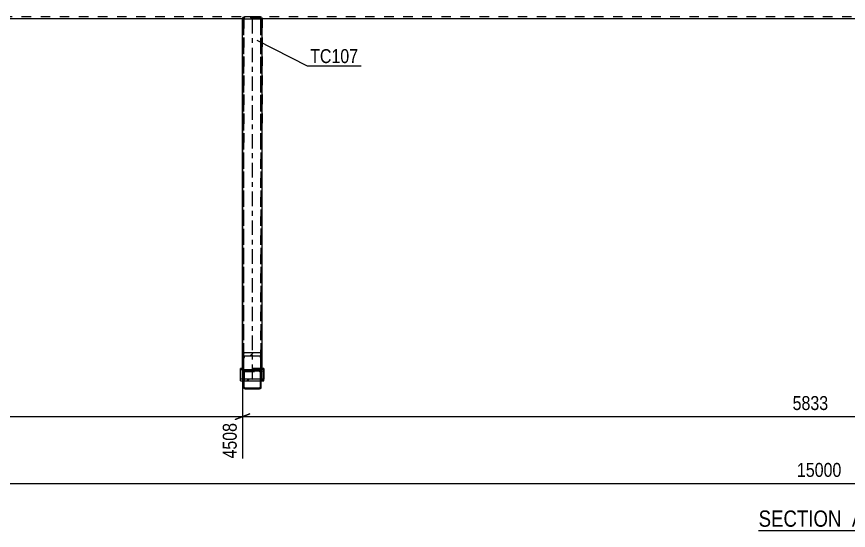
# Model space of a CAD drawing. Header units: millimetres. Extents: x -66 to 775, y -345 to 249.
# Drawn here: x 51.8 to 222.6, y 76.7 to 182.3 of the extents above; entities that cross this region are included whole.
import ezdxf

# ---------------------------------------------------------------- set-up
doc = ezdxf.new("R2010")
doc.units = ezdxf.units.MM
doc.linetypes.add('DXK_LINE_DOT2', pattern=[3.9198, 1.9599, -1.9599])
doc.linetypes.add('DXK_LINE_DOT3', pattern=[5.9187, 2.979, -0.9799, 0.9799, -0.9799])
doc.styles.add('Arial Narrow', font='ARIALN.TTF', dxfattribs={"height": 0.2})

# ---------------------------------------------------------------- blocks, each defined once
blk = doc.blocks.new('Unknown-761549502-20 - 5822')
at = {"color": 6, "linetype": 'Continuous'}
blk.add_line((204.2, 76.7), (231.84, 76.7), dxfattribs=at)
at = {"color": 0, "linetype": 'Continuous'}
for points in [[(222.31, 77.45), (222.31, 80.95), (204.2, 80.95), (204.2, 77.45)], [(225.91, 77.45), (225.91, 80.95), (223.36, 80.95), (223.36, 77.45)], [(228.24, 77.45), (228.24, 80.95), (226.96, 80.95), (226.96, 77.45)], [(231.84, 77.45), (231.84, 80.95), (229.29, 80.95), (229.29, 77.45)]]:
    blk.add_wipeout(points, dxfattribs=at)
at = {"color": 7, "linetype": 'Continuous', "style": 'Arial Narrow'}
for s, p in [('SECTION ', (204.2, 77.45)), ('A', (223.36, 77.45)), ('A', (229.29, 77.45)), ('-', (226.96, 77.45))]:
    blk.add_text(s, height=3.34, dxfattribs=at).set_placement(p)
blk = doc.blocks.new('Part-761549502-5834 - 5822')
at = {"linetype": 'Continuous'}
h = blk.add_hatch(dxfattribs=at)
h.set_pattern_fill('', scale=0.7, style=0, pattern_type=0)
h.set_pattern_definition([(45, (102.5702, 107.7905), (-1.5715, 1.5715), [])])
h.paths.add_polyline_path([(102.57, 107.41), (102.57, 107.79), (97.77, 107.79), (97.77, 107.41)])
at = {"color": 2, "linetype": 'Continuous'}
for p, q in [((97.77, 107.79), (97.77, 109.98)), ((98.17, 109.98), (97.77, 109.98)), ((102.57, 109.98), (102.17, 109.98)), ((102.57, 107.79), (102.57, 109.98)), ((97.77, 107.41), (97.77, 107.79)), ((102.57, 107.79), (97.77, 107.79)), ((102.57, 107.41), (102.57, 107.79)), ((97.77, 107.41), (102.57, 107.41))]:
    blk.add_line(p, q, dxfattribs=at)
at = {"color": 7, "linetype": 'DXK_LINE_DOT2'}
for p, q in [((97.77, 109.71), (97.77, 109.98)), ((97.77, 107.41), (97.77, 109.71)), ((102.57, 109.71), (97.77, 109.71)), ((102.17, 109.98), (98.17, 109.98)), ((102.57, 109.98), (102.57, 109.71)), ((102.57, 109.71), (102.57, 107.41))]:
    blk.add_line(p, q, dxfattribs=at)
blk = doc.blocks.new('Part-761549502-5913 - 5822')
at = {"color": 7, "linetype": 'DXK_LINE_DOT2'}
for p, q in [((98.21, 182.07), (98.17, 181.96)), ((98.17, 181.96), (98.17, 160.2)), ((98.17, 181.84), (98.17, 181.9)), ((102.17, 181.84), (98.17, 181.84)), ((98.21, 182.07), (98.22, 182.08)), ((98.22, 182.08), (98.31, 182.19)), ((98.31, 182.19), (98.47, 182.28)), ((98.43, 182.01), (98.41, 181.96)), ((98.41, 181.96), (98.41, 160.2)), ((98.41, 181.84), (98.41, 181.9)), ((98.41, 181.84), (98.41, 181.84)), ((98.41, 181.84), (98.41, 156.42)), ((98.48, 182.06), (98.43, 182.01)), ((98.47, 182.28), (98.65, 182.31)), ((98.53, 182.08), (98.48, 182.06)), ((98.56, 182.09), (98.53, 182.08)), ((98.65, 182.11), (98.56, 182.09)), ((98.65, 182.31), (101.69, 182.31)), ((101.69, 182.11), (98.65, 182.11)), ((101.69, 182.31), (101.87, 182.28)), ((101.78, 182.09), (101.69, 182.11)), ((101.81, 182.08), (101.78, 182.09)), ((101.86, 182.06), (101.81, 182.08)), ((101.91, 182.01), (101.86, 182.06)), ((102.03, 182.19), (101.87, 182.28)), ((101.93, 181.96), (101.91, 182.01)), ((101.93, 160.2), (101.93, 181.96)), ((101.93, 181.84), (101.93, 181.9)), ((101.93, 156.42), (101.93, 181.84)), ((101.93, 181.84), (101.93, 181.84)), ((102.03, 182.19), (102.12, 182.08)), ((102.12, 182.08), (102.13, 182.07)), ((102.13, 182.07), (102.17, 181.96)), ((102.17, 181.96), (102.17, 160.2)), ((102.17, 181.84), (102.17, 181.9)), ((102.17, 156.42), (102.17, 181.84))]:
    blk.add_line(p, q, dxfattribs=at)
at = {"color": 2, "linetype": 'Continuous'}
blk.add_line((98.17, 156.42), (98.17, 181.84), dxfattribs=at)
blk = doc.blocks.new('Part-761549502-5845 - 5822')
at = {"linetype": 'Continuous'}
h = blk.add_hatch(dxfattribs=at)
h.set_pattern_fill('', scale=0.7, style=0, pattern_type=0)
h.set_pattern_definition([(45, (101.8026, 105.853), (-1.5715, 1.5715), [])])
h.paths.add_polyline_path([(101.68, 105.83), (101.8, 105.85), (101.91, 105.92), (101.98, 106.03), (102, 106.15), (102, 107.41), (101.84, 107.41), (101.84, 106.15), (101.83, 106.09), (101.79, 106.04), (101.74, 106), (101.68, 105.99), (98.66, 105.99), (98.6, 106), (98.55, 106.04), (98.51, 106.09), (98.5, 106.15), (98.5, 107.41), (98.34, 107.41), (98.34, 106.15), (98.36, 106.03), (98.43, 105.92), (98.54, 105.85), (98.66, 105.83)])
at = {"color": 7, "linetype": 'DXK_LINE_DOT2'}
for p, q in [((98.43, 109.39), (98.36, 109.29)), ((98.54, 109.46), (98.43, 109.39)), ((98.66, 109.49), (98.54, 109.46)), ((98.66, 109.49), (98.66, 109.49)), ((98.66, 109.49), (101.68, 109.49)), ((101.68, 109.49), (101.68, 109.49)), ((101.8, 109.46), (101.68, 109.49)), ((101.91, 109.39), (101.8, 109.46)), ((101.98, 109.29), (101.91, 109.39)), ((98.36, 109.29), (98.34, 109.17)), ((98.34, 109.17), (98.34, 109.17)), ((98.34, 107.41), (98.34, 109.17)), ((98.5, 109.17), (98.51, 109.23)), ((98.5, 109.17), (98.5, 109.17)), ((98.5, 109.17), (98.5, 107.41)), ((98.51, 109.23), (98.55, 109.28)), ((98.55, 109.28), (98.6, 109.32)), ((98.6, 109.32), (98.66, 109.33)), ((98.66, 109.33), (98.66, 109.33)), ((98.66, 109.33), (101.68, 109.33)), ((101.68, 109.33), (101.68, 109.33)), ((101.68, 109.33), (101.74, 109.32)), ((101.74, 109.32), (101.79, 109.28)), ((101.79, 109.28), (101.83, 109.23)), ((101.83, 109.23), (101.84, 109.17)), ((101.84, 109.17), (101.84, 109.17)), ((101.84, 107.41), (101.84, 109.17)), ((102, 109.17), (101.98, 109.29)), ((102, 109.17), (102, 109.17)), ((102, 109.17), (102, 107.41)), ((98.5, 106.15), (98.5, 106.15)), ((98.66, 105.99), (98.66, 105.99)), ((101.68, 105.99), (101.68, 105.99)), ((102, 106.15), (102, 106.15)), ((98.66, 105.83), (98.66, 105.83)), ((101.68, 105.83), (101.68, 105.83))]:
    blk.add_line(p, q, dxfattribs=at)
at = {"color": 7, "linetype": 'DXK_LINE_DOT3'}
blk.add_line((100.17, 107.66), (100.17, 107.66), dxfattribs=at)
at = {"color": 2, "linetype": 'Continuous'}
for p, q in [((98.34, 106.15), (98.34, 107.41)), ((98.34, 107.41), (98.5, 107.41)), ((98.34, 106.15), (98.34, 106.15)), ((98.34, 106.15), (98.36, 106.03)), ((98.5, 106.15), (98.5, 107.41)), ((98.51, 106.09), (98.5, 106.15)), ((98.55, 106.04), (98.51, 106.09)), ((98.6, 106), (98.55, 106.04)), ((98.66, 105.99), (98.6, 106)), ((98.66, 105.99), (101.68, 105.99)), ((101.74, 106), (101.68, 105.99)), ((101.79, 106.04), (101.74, 106)), ((101.83, 106.09), (101.79, 106.04)), ((101.84, 106.15), (101.83, 106.09)), ((101.84, 106.15), (101.84, 107.41)), ((101.84, 107.41), (102, 107.41)), ((101.84, 106.15), (101.84, 106.15)), ((101.98, 106.03), (102, 106.15)), ((102, 106.15), (102, 107.41)), ((98.54, 105.85), (98.66, 105.83)), ((98.66, 105.83), (101.68, 105.83)), ((101.68, 105.83), (101.8, 105.85))]:
    blk.add_line(p, q, dxfattribs=at)
for centre, start, end in [((98.66, 106.15), 202.5, 247.5), ((101.68, 106.15), 292.5, 337.5)]:
    blk.add_arc(centre, 0.32, start, end, dxfattribs=at)
blk = doc.blocks.new('Part-761549502-5962 - 5822')
at = {"linetype": 'Continuous'}
h = blk.add_hatch(dxfattribs=at)
h.set_pattern_fill('', scale=0.7, style=0, pattern_type=0)
h.set_pattern_definition([(45, (102.1702, 111.8534), (-1.57154, 1.57154), [])])
h.paths.add_polyline_path([(102.17, 107.79), (102.17, 111.85), (102.13, 112.39), (102.03, 112.85), (101.87, 113.15), (101.69, 113.26), (98.65, 113.26), (98.47, 113.15), (98.31, 112.85), (98.21, 112.39), (98.17, 111.85), (98.17, 107.79), (98.41, 107.79), (98.41, 111.85), (98.43, 112.12), (98.48, 112.35), (98.56, 112.5), (98.65, 112.56), (101.69, 112.56), (101.78, 112.5), (101.86, 112.35), (101.91, 112.12), (101.93, 111.85), (101.93, 107.79)])
at = {"color": 2, "linetype": 'Continuous'}
for p, q in [((98.17, 111.85), (98.17, 181.84)), ((98.17, 181.84), (98.17, 181.84)), ((98.17, 181.84), (98.21, 181.84)), ((98.21, 181.84), (101.69, 181.84)), ((102.17, 181.84), (101.69, 181.84)), ((102.17, 111.85), (102.17, 181.84)), ((102.17, 181.84), (102.17, 181.84)), ((98.65, 113.26), (98.47, 113.15)), ((98.65, 113.26), (101.69, 113.26)), ((101.87, 113.15), (101.69, 113.26)), ((98.21, 112.39), (98.17, 111.85)), ((98.17, 107.79), (98.17, 111.85)), ((98.41, 111.85), (98.43, 112.12)), ((98.41, 107.79), (98.41, 111.85)), ((98.56, 112.5), (98.65, 112.56)), ((98.65, 112.56), (101.69, 112.56)), ((101.69, 112.56), (101.78, 112.5)), ((101.91, 112.12), (101.93, 111.85)), ((101.93, 107.79), (101.93, 111.85)), ((102.17, 111.85), (102.13, 112.39)), ((102.17, 107.79), (102.17, 111.85)), ((98.43, 109.38), (98.41, 109.3)), ((98.48, 109.46), (98.43, 109.38)), ((98.56, 109.5), (98.48, 109.46)), ((98.65, 109.52), (98.56, 109.5)), ((98.65, 109.52), (101.69, 109.52)), ((101.78, 109.5), (101.69, 109.52)), ((101.86, 109.46), (101.78, 109.5)), ((101.91, 109.38), (101.86, 109.46)), ((101.93, 109.3), (101.91, 109.38)), ((98.17, 107.79), (98.41, 107.79)), ((101.93, 107.79), (102.17, 107.79))]:
    blk.add_line(p, q, dxfattribs=at)
at = {"color": 7, "linetype": 'DXK_LINE_DOT2'}
for p, q in [((98.17, 181.84), (98.17, 109.3)), ((98.17, 181.84), (98.17, 181.84)), ((98.41, 181.84), (98.41, 181.84)), ((98.41, 109.3), (98.41, 181.84)), ((98.41, 111.85), (98.41, 181.84)), ((98.65, 181.84), (98.65, 181.84)), ((98.65, 181.84), (98.65, 181.84)), ((101.91, 181.84), (101.78, 181.84)), ((101.93, 181.84), (101.91, 181.84)), ((101.93, 181.84), (101.93, 181.84)), ((101.93, 181.84), (101.93, 109.3)), ((101.93, 111.85), (101.93, 181.84)), ((102.17, 109.3), (102.17, 181.84)), ((98.17, 109.3), (98.21, 109.47)), ((98.21, 109.47), (98.31, 109.61)), ((98.31, 109.61), (98.47, 109.71)), ((98.47, 109.71), (98.65, 109.74)), ((98.65, 109.74), (101.69, 109.74)), ((101.69, 109.74), (101.87, 109.71)), ((101.87, 109.71), (102.03, 109.61)), ((102.03, 109.61), (102.13, 109.47)), ((102.13, 109.47), (102.17, 109.3)), ((98.17, 109.3), (98.17, 107.79)), ((98.41, 107.79), (98.41, 109.3)), ((101.93, 109.3), (101.93, 107.79)), ((102.17, 107.79), (102.17, 109.3))]:
    blk.add_line(p, q, dxfattribs=at)
at = {"color": 7, "linetype": 'DXK_LINE_DOT3'}
blk.add_line((100.17, 181.84), (100.17, 107.91), dxfattribs=at)
at = {"color": 2, "linetype": 'Continuous'}
for centre, radius, start, end in [((99.83, 112.26), 1.63, 146.8838, 175.3521), ((100.51, 112.26), 1.63, 4.6481, 33.1149), ((99.24, 112.06), 0.816, 146.8838, 175.3521), ((101.1, 112.06), 0.816, 4.6481, 33.1149)]:
    blk.add_arc(centre, radius, start, end, dxfattribs=at)
blk = doc.blocks.new('Part-761549502-5968 - 5822')
at = {"color": 7, "linetype": 'DXK_LINE_DOT2'}
for p, q in [((458.48, 182.24), (-25.2, 182.24)), ((458.48, 181.84), (98.17, 181.84)), ((102.17, 181.84), (98.17, 181.84))]:
    blk.add_line(p, q, dxfattribs=at)
at = {"color": 2, "linetype": 'Continuous'}
for p, q in [((98.17, 181.84), (-25.2, 181.84)), ((331.5, 181.84), (102.17, 181.84))]:
    blk.add_line(p, q, dxfattribs=at)
blk = doc.blocks.new('StraightDimension-761549502-6067 - 5822')
at = {"color": 7, "linetype": 'Continuous'}
for p, q in [((98.17, 174.32), (98.17, 91.47)), ((99.67, 100.69), (96.67, 99.49)), ((98.17, 100.09), (331.5, 100.09))]:
    blk.add_line(p, q, dxfattribs=at)
at = {"color": 0}
blk.add_wipeout([(219.09, 100.84), (219.09, 105.04), (210.58, 105.04), (210.58, 100.84)], dxfattribs=at)
at = {"color": 3, "style": 'Arial Narrow'}
blk.add_text('5833', height=2.863, dxfattribs=at).set_placement((211.18, 101.44))
blk = doc.blocks.new('StraightDimension-761549502-6077 - 5822')
at = {"color": 7, "linetype": 'Continuous'}
for p, q in [((-36.1, 180.84), (-36.1, 96.96)), ((98.17, 174.32), (98.17, 91.47)), ((-34.6, 100.69), (-37.6, 99.49)), ((-36.1, 100.09), (98.17, 100.09)), ((96.67, 99.49), (99.67, 100.69))]:
    blk.add_line(p, q, dxfattribs=at)
at = {"color": 0}
blk.add_wipeout([(35.29, 100.84), (35.29, 105.04), (26.78, 105.04), (26.78, 100.84)], dxfattribs=at)
at = {"color": 0, "linetype": 'Continuous'}
for points in [[(-36.7, 99.39), (-40.9, 99.39), (-40.9, 96.36), (-36.7, 96.36)], [(97.57, 99.39), (93.37, 99.39), (93.37, 90.87), (97.57, 90.87)]]:
    blk.add_wipeout(points, dxfattribs=at)
at = {"color": 3, "style": 'Arial Narrow'}
blk.add_text('4508', height=2.863, dxfattribs=at).set_placement((27.38, 101.44))
at = {"color": 3, "linetype": 'Continuous', "style": 'Arial Narrow'}
for s, height, p in [('0', 2.86, (-37.3, 96.96)), ('4508', 2.863, (96.97, 91.47))]:
    blk.add_text(s, height=height, rotation=90.0002, dxfattribs=at).set_placement(p)
blk = doc.blocks.new('StraightDimension-761549502-19024 - 5822')
at = {"color": 7, "linetype": 'Continuous'}
blk.add_line((-37.1, 86.35), (470.38, 86.35), dxfattribs=at)
at = {"color": 0}
blk.add_wipeout([(221.81, 87.1), (221.81, 91.3), (211.47, 91.3), (211.47, 87.1)], dxfattribs=at)
at = {"color": 3, "style": 'Arial Narrow'}
blk.add_text('15000', height=2.863, dxfattribs=at).set_placement((212.07, 87.7))
blk = doc.blocks.new('Mark-761549502-5958 - 5822')
at = {"color": 0}
blk.add_wipeout([(121.93, 172.76), (121.93, 175.76), (112.06, 175.76), (112.06, 172.76)], dxfattribs=at)
blk.add_wipeout([(121.93, 172.76), (121.93, 175.76), (112.06, 175.76), (112.06, 172.76)], dxfattribs=at)
at = {"color": 30, "linetype": 'Continuous'}
for p, q in [((101.09, 177.5), (111.46, 172.16)), ((111.46, 172.16), (122.53, 172.16))]:
    blk.add_line(p, q, dxfattribs=at)
at = {"color": 3, "style": 'Arial Narrow'}
blk.add_text('TC107', height=2.863, dxfattribs=at).set_placement((112.06, 172.76))

msp = doc.modelspace()

# ---------------------------------------------------------------- block references
for name in ['Part-761549502-5968 - 5822', 'Part-761549502-5913 - 5822', 'Part-761549502-5962 - 5822', 'Part-761549502-5834 - 5822', 'Part-761549502-5845 - 5822', 'Unknown-761549502-20 - 5822']:
    msp.add_blockref(name, (0, 0))

# ---------------------------------------------------------------- next in the draw order: block references
msp.add_blockref('StraightDimension-761549502-6067 - 5822', (0, 0))

# ---------------------------------------------------------------- next in the draw order: block references
msp.add_blockref('StraightDimension-761549502-6077 - 5822', (0, 0))

# ---------------------------------------------------------------- next in the draw order: block references
msp.add_blockref('StraightDimension-761549502-19024 - 5822', (0, 0))

# ---------------------------------------------------------------- next in the draw order: block references
msp.add_blockref('Mark-761549502-5958 - 5822', (0, 0))

doc.saveas('drawing.dxf')
